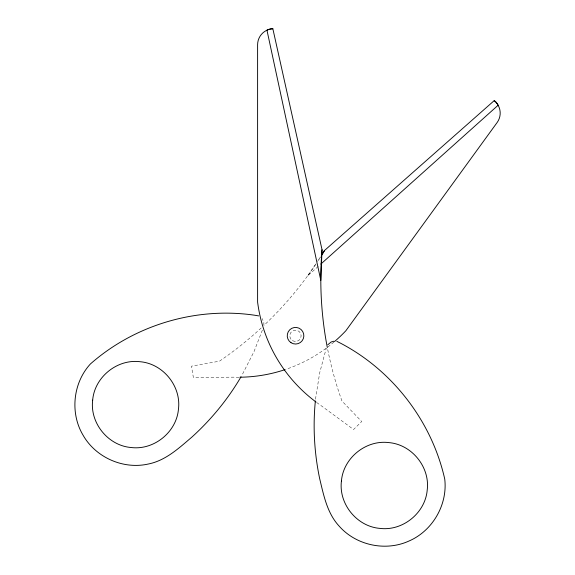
<?xml version="1.0" encoding="UTF-8"?>
<svg xmlns="http://www.w3.org/2000/svg" width="575" height="575" viewBox="0 0 575 575"><rect width="100%" height="100%" fill="white"/><g stroke="black" fill="none" stroke-linecap="round" stroke-linejoin="round"><path stroke-width="0.43" stroke-dasharray="2.88 2.16" d="M263.896 325.335L263.86 322.446L262.092 318.521M315.495 399.208L319.657 372.938L326.284 348.105M262.38 330.086L254.035 351.569L241.967 375.259M320.426 256.953L317.666 261.273A360.654 360.654 0 0 0 320.491 256.989M318.183 266.448L307.474 276.036L316.293 263.436A360.654 360.654 0 0 1 264.033 325.321M333.931 342.075A147.854 147.854 0 0 1 285.926 369.323M239.078 377.229A147.854 147.854 0 0 1 233.874 377.164L193.351 377.401L191.446 366.167L219.478 361.179A360.654 360.654 0 0 0 261.532 327.657M316.674 402.493A147.854 147.854 0 0 0 320.922 405.504L353.567 429.511L361.711 421.54L341.967 401.027A360.654 360.654 0 0 1 327.319 347.516M292.632 340.723A5.671 5.671 0 0 0 301.135 335.814A5.671 5.671 0 0 0 292.632 330.898A5.671 5.671 0 0 0 292.632 340.723"/><path stroke-width="0.86" d="M322.029 249.701L320.814 280.428L266.958 30.188A21.965 16.021 76.3 0 1 272.845 28.75L322.029 249.701A360.654 360.654 0 0 0 327.319 347.516M315.359 400.976C312.793 426.866 314.338 453.114 319.657 478.58C323.675 495.212 327.11 513.173 339.171 526.147C356.141 545.431 385.696 551.712 409.041 540.996C432.623 530.818 447.724 504.649 444.755 479.14C431.882 421.59 392.919 370.71 340.716 343.282L336.864 341.356M241.04 376.776C227.894 399.23 211.212 419.556 191.949 437.036C178.926 448.126 165.586 460.64 148.199 464.047C123.136 469.667 95.536 457.384 82.951 434.995C69.855 412.9 73.011 382.849 90.412 363.961C134.651 324.961 196.075 306.705 254.438 315.193L258.678 315.898M321.339 255.508L324.552 250.463L494.213 100.618A21.965 16.021 -40.3 0 1 498.13 105.239L320.857 264.054M327.865 344.691L331.207 341.974L333.982 341.198M334.585 341.514A147.854 147.854 0 0 0 345.877 330.726L497.138 122.518A16.021 16.021 0 0 0 494.213 100.618M285.107 369.603A147.854 147.854 0 0 1 239.947 377.222M324.552 250.463A360.654 360.654 0 0 1 321.856 254.826M315.977 401.975A147.854 147.854 0 0 1 257.607 302.105L257.607 44.749A16.021 16.021 0 0 1 272.845 28.75M92.676 400.107C89.743 422.977 108.078 445.618 131.057 447.508C153.928 450.433 176.575 432.098 178.458 409.12C181.391 386.249 163.048 363.608 140.07 361.718C117.207 358.793 94.559 377.128 92.676 400.107M341.435 480.98C338.502 503.851 356.838 526.492 379.816 528.382C402.687 531.314 425.327 512.979 427.218 490.001C430.15 467.13 411.815 444.482 388.837 442.599C365.966 439.667 343.318 458.002 341.435 480.98M291.022 342.693A8.309 8.309 0 0 0 303.844 336.159A8.309 8.309 0 0 0 291.777 328.325A8.309 8.309 0 0 0 291.022 342.693"/></g></svg>
